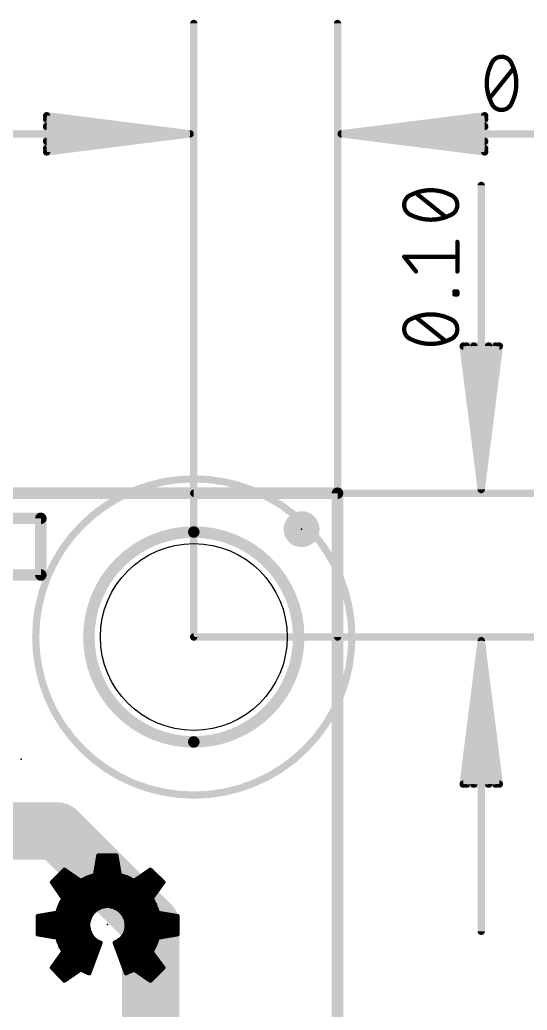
# Model space of a CAD drawing. Extents: x -28.1 to 58.5, y -25.8 to 33.8.
# Drawn here: x 19.79 to 28.75, y 16.27 to 33.77 of the extents above; entities that cross this region are included whole.
import ezdxf

# ---------------------------------------------------------------- set-up
doc = ezdxf.new("R2010")
doc.units = 0
for name, color, linetype in [('1', 12, 'CONTINUOUS'), ('16', 132, 'CONTINUOUS'), ('20', 31, 'CONTINUOUS'), ('21', 253, 'CONTINUOUS'), ('23', 53, 'CONTINUOUS'), ('24', 53, 'CONTINUOUS'), ('39', 12, 'CONTINUOUS'), ('41', 12, 'CONTINUOUS'), ('42', 132, 'CONTINUOUS'), ('47', 253, 'CONTINUOUS'), ('51', 253, 'CONTINUOUS')]:
    doc.layers.add(name, color=color, linetype=linetype)

# ---------------------------------------------------------------- blocks, each defined once
blk = doc.blocks.new('PIE')
at = {"const_width": 0.5}
blk.add_lwpolyline([(0, -0.25, 1), (0, 0.25, 1), (0, -0.25)], format="xyb", dxfattribs=at)

msp = doc.modelspace()

# ---------------------------------------------------------------- linework, layer by layer
at = {"layer": '1'}
for points, const_width in [([(0, 25.4), (25.4, 25.4)], 0.2032), ([(25.4, 25.4), (25.4, 0)], 0.2032), ([(20.447, 19.431), (16.129, 19.431)], 1.016), ([(22.098, 17.78), (20.447, 19.431)], 1.016), ([(22.098, 14.986), (22.098, 17.78)], 1.016)]:
    msp.add_lwpolyline(points, dxfattribs=dict(at, const_width=const_width))
for points, const_width in [([(25.4508, 25.4, 1), (25.3492, 25.4)], 0.1016), ([(25.4, 25.3492, 1), (25.4, 25.4508)], 0.1016), ([(20.6266, 19.6106, 1), (20.2674, 19.2514)], 0.508), ([(20.447, 19.177, 1), (20.447, 19.685)], 0.508), ([(22.352, 17.78, 1), (21.844, 17.78)], 0.508), ([(21.9184, 17.6004, 1), (22.2776, 17.9596)], 0.508)]:
    msp.add_lwpolyline(points, format="xyb", dxfattribs=dict(at, const_width=const_width))
at = {"layer": '16', "const_width": 0.2032}
for points in [[(25.4, 25.4), (0, 25.4)], [(25.4, 0), (25.4, 25.4)]]:
    msp.add_lwpolyline(points, dxfattribs=at)
at = {"layer": '16', "const_width": 0.1016}
for points in [[(25.4508, 25.4, 1), (25.3492, 25.4)], [(25.4, 25.3492, 1), (25.4, 25.4508)]]:
    msp.add_lwpolyline(points, format="xyb", dxfattribs=at)
at = {"layer": '20', "const_width": 0.2032}
for points in [[(25.4, 25.4), (0, 25.4)], [(25.4, 0), (25.4, 25.4)]]:
    msp.add_lwpolyline(points, dxfattribs=at)
at = {"layer": '20', "const_width": 0.1016}
for points in [[(25.4508, 25.4, 1), (25.3492, 25.4)], [(25.4, 25.3492, 1), (25.4, 25.4508)]]:
    msp.add_lwpolyline(points, format="xyb", dxfattribs=at)
at = {"layer": '20'}
msp.add_circle((22.86, 22.86), 1.651, dxfattribs=at)
at = {"layer": '21', "const_width": 0.076}
for points in [[(21.1726, 18.9974), (21.1126, 18.6474)], [(21.16, 18.924), (21.5052, 18.924)], [(21.4926, 18.9974), (21.1726, 18.9974)], [(21.5526, 18.6474), (21.4926, 18.9974)], [(20.5726, 18.7474), (20.3526, 18.5274)], [(20.5212, 18.696), (20.6471, 18.696)], [(20.8626, 18.5474), (20.5726, 18.7474)], [(21.1209, 18.696), (21.5443, 18.696)], [(21.134, 18.772), (21.5312, 18.772)], [(21.147, 18.848), (21.5182, 18.848)], [(22.0926, 18.7474), (21.8026, 18.5474)], [(22.0181, 18.696), (22.1463, 18.696)], [(22.3226, 18.5274), (22.0926, 18.7474)], [(20.3526, 18.5274), (20.5526, 18.2374)], [(20.3692, 18.544), (22.3052, 18.544)], [(20.4452, 18.62), (20.7573, 18.62)], [(20.8826, 18.5574), (20.8626, 18.5474)], [(20.8926, 18.5674), (20.8826, 18.5574)], [(20.9126, 18.5674), (20.8926, 18.5674)], [(20.9226, 18.5774), (20.9126, 18.5674)], [(20.9426, 18.5874), (20.9226, 18.5774)], [(20.9526, 18.5974), (20.9426, 18.5874)], [(20.9726, 18.5974), (20.9526, 18.5974)], [(20.9826, 18.6074), (20.9726, 18.5974)], [(21.0026, 18.6174), (20.9826, 18.6074)], [(21.0126, 18.6174), (21.0026, 18.6174)], [(21.0326, 18.6274), (21.0126, 18.6174)], [(21.0179, 18.62), (21.6473, 18.62)], [(21.0526, 18.6274), (21.0326, 18.6274)], [(21.0626, 18.6374), (21.0526, 18.6274)], [(21.0826, 18.6374), (21.0626, 18.6374)], [(21.1026, 18.6474), (21.0826, 18.6374)], [(21.1126, 18.6474), (21.1026, 18.6474)], [(21.5726, 18.6474), (21.5526, 18.6474)], [(21.5926, 18.6374), (21.5726, 18.6474)], [(21.6026, 18.6374), (21.5926, 18.6374)], [(21.6226, 18.6274), (21.6026, 18.6374)], [(21.6326, 18.6274), (21.6226, 18.6274)], [(21.6526, 18.6174), (21.6326, 18.6274)], [(21.6726, 18.6174), (21.6526, 18.6174)], [(21.6826, 18.6074), (21.6726, 18.6174)], [(21.7026, 18.5974), (21.6826, 18.6074)], [(21.7126, 18.5974), (21.7026, 18.5974)], [(21.7326, 18.5874), (21.7126, 18.5974)], [(21.7426, 18.5774), (21.7326, 18.5874)], [(21.7626, 18.5674), (21.7426, 18.5774)], [(21.7726, 18.5674), (21.7626, 18.5674)], [(21.7926, 18.5574), (21.7726, 18.5674)], [(21.8026, 18.5474), (21.7926, 18.5574)], [(21.9079, 18.62), (22.2258, 18.62)], [(22.1126, 18.2374), (22.3226, 18.5274)], [(20.3935, 18.468), (22.2796, 18.468)], [(20.446, 18.392), (22.2246, 18.392)], [(20.4984, 18.316), (22.1695, 18.316)], [(20.5226, 18.1774), (20.5126, 18.1674)], [(20.5126, 18.1674), (20.5126, 18.1474)], [(20.5126, 18.164), (22.1543, 18.164)], [(20.5326, 18.1974), (20.5226, 18.1774)], [(20.5426, 18.2074), (20.5326, 18.1974)], [(20.5526, 18.2374), (20.5426, 18.2274)], [(20.5426, 18.2274), (20.5426, 18.2074)], [(20.5508, 18.24), (22.1145, 18.24)], [(22.1226, 18.2274), (22.1126, 18.2374)], [(22.1326, 18.2074), (22.1226, 18.2274)], [(22.1426, 18.1974), (22.1326, 18.2074)], [(22.1426, 18.1774), (22.1426, 18.1974)], [(22.1526, 18.1674), (22.1426, 18.1774)], [(22.1626, 18.1474), (22.1526, 18.1674)], [(20.4526, 17.9874), (20.1026, 17.9274)], [(20.4626, 18.0274), (20.4526, 18.0074)], [(20.4526, 18.0074), (20.4526, 17.9874)], [(20.4549, 18.012), (21.0995, 18.012)], [(20.4726, 18.0574), (20.4626, 18.0374)], [(20.4626, 18.0374), (20.4626, 18.0274)], [(20.4926, 18.1074), (20.4726, 18.0674)], [(20.4726, 18.0674), (20.4726, 18.0574)], [(20.4829, 18.088), (21.2185, 18.088)], [(20.5026, 18.1374), (20.4926, 18.1174)], [(20.4926, 18.1174), (20.4926, 18.1074)], [(20.5126, 18.1474), (20.5026, 18.1374)], [(21.0326, 17.9274), (21.0726, 17.9874)], [(21.0726, 17.9874), (21.0926, 18.0074)], [(21.0926, 18.0074), (21.1226, 18.0274)], [(21.1226, 18.0274), (21.1426, 18.0474)], [(21.1426, 18.0474), (21.1726, 18.0674)], [(21.1726, 18.0674), (21.2026, 18.0774)], [(21.2026, 18.0774), (21.2326, 18.0974)], [(21.2326, 18.0974), (21.2626, 18.0974)], [(21.2626, 18.0974), (21.3026, 18.1074)], [(21.3026, 18.1074), (21.3726, 18.1074)], [(21.3726, 18.1074), (21.4026, 18.0974)], [(21.4026, 18.0974), (21.4326, 18.0974)], [(21.4326, 18.0974), (21.4626, 18.0774)], [(21.4467, 18.088), (22.1826, 18.088)], [(21.4626, 18.0774), (21.4926, 18.0674)], [(21.4926, 18.0674), (21.5526, 18.0274)], [(21.5526, 18.0274), (21.5926, 17.9874)], [(21.568, 18.012), (22.2126, 18.012)], [(21.5926, 17.9874), (21.6326, 17.9274)], [(22.1726, 18.1374), (22.1626, 18.1474)], [(22.1726, 18.1174), (22.1726, 18.1374)], [(22.1826, 18.1074), (22.1726, 18.1174)], [(22.1826, 18.0874), (22.1826, 18.1074)], [(22.1926, 18.0674), (22.1826, 18.0874)], [(22.2026, 18.0574), (22.1926, 18.0674)], [(22.2026, 18.0374), (22.2026, 18.0574)], [(22.2126, 18.0274), (22.2026, 18.0374)], [(22.2126, 17.9874), (22.2126, 18.0274)], [(22.5726, 17.9274), (22.2126, 17.9874)], [(20.1026, 17.9274), (20.1026, 17.6074)], [(20.1026, 17.86), (21.0101, 17.86)], [(20.153, 17.936), (21.0384, 17.936)], [(20.9926, 17.8074), (21.0326, 17.9274)], [(21.6268, 17.936), (22.5208, 17.936)], [(21.6326, 17.9274), (21.6426, 17.8974)], [(21.6426, 17.8974), (21.6626, 17.8674)], [(21.6626, 17.8674), (21.6626, 17.8374)], [(21.6626, 17.86), (22.5726, 17.86)], [(21.6626, 17.8374), (21.6726, 17.8074)], [(22.5726, 17.6074), (22.5726, 17.9274)], [(20.1026, 17.784), (20.9926, 17.784)], [(20.1026, 17.708), (21.0026, 17.708)], [(20.9926, 17.7474), (20.9926, 17.8074)], [(21.0026, 17.7174), (20.9926, 17.7474)], [(21.0026, 17.6874), (21.0026, 17.7174)], [(21.0226, 17.6474), (21.0026, 17.6874)], [(21.0326, 17.6174), (21.0226, 17.6474)], [(21.6526, 17.6474), (21.6426, 17.6174)], [(21.6626, 17.6674), (21.6526, 17.6474)], [(21.6726, 17.7174), (21.6626, 17.6874)], [(21.6626, 17.6874), (21.6626, 17.6674)], [(21.6695, 17.708), (22.5726, 17.708)], [(21.6726, 17.8074), (21.6726, 17.7174)], [(21.6726, 17.784), (22.5726, 17.784)], [(20.1026, 17.632), (21.0277, 17.632)], [(20.1026, 17.6074), (20.4526, 17.5474)], [(20.4023, 17.556), (21.0733, 17.556)], [(20.4526, 17.5474), (20.4526, 17.5374)], [(20.4526, 17.5374), (20.4626, 17.5174)], [(20.4626, 17.5174), (20.4626, 17.4974)], [(20.4626, 17.4974), (20.4726, 17.4874)], [(20.4726, 17.4874), (20.4726, 17.4674)], [(20.4726, 17.48), (21.1573, 17.48)], [(20.4726, 17.4674), (20.4826, 17.4574)], [(21.0526, 17.5774), (21.0326, 17.6174)], [(21.0726, 17.5574), (21.0526, 17.5774)], [(21.0826, 17.5374), (21.0726, 17.5574)], [(21.1026, 17.5174), (21.0826, 17.5374)], [(21.1226, 17.5074), (21.1026, 17.5174)], [(21.1426, 17.4874), (21.1226, 17.5074)], [(21.1826, 17.4674), (21.1426, 17.4874)], [(21.2126, 17.4574), (21.1826, 17.4674)], [(21.5226, 17.4874), (21.4626, 17.4574)], [(21.5079, 17.48), (22.1989, 17.48)], [(21.5426, 17.5074), (21.5226, 17.4874)], [(21.5626, 17.5174), (21.5426, 17.5074)], [(21.6026, 17.5574), (21.5626, 17.5174)], [(21.6012, 17.556), (22.2729, 17.556)], [(21.6126, 17.5774), (21.6026, 17.5574)], [(21.6326, 17.5974), (21.6126, 17.5774)], [(21.6426, 17.6174), (21.6326, 17.5974)], [(21.6475, 17.632), (22.5726, 17.632)], [(22.1926, 17.4674), (22.2026, 17.4874)], [(22.1926, 17.4574), (22.1926, 17.4674)], [(22.2026, 17.4974), (22.2126, 17.5174)], [(22.2026, 17.4874), (22.2026, 17.4974)], [(22.2126, 17.5374), (22.2226, 17.5474)], [(22.2126, 17.5174), (22.2126, 17.5374)], [(22.2226, 17.5474), (22.5726, 17.6074)], [(20.5526, 17.2974), (20.3526, 17.0174)], [(20.4826, 17.4574), (20.4926, 17.4374)], [(20.4926, 17.4374), (20.4926, 17.4174)], [(20.4926, 17.4174), (20.5026, 17.4074)], [(20.5026, 17.4074), (20.5026, 17.3874)], [(20.5026, 17.404), (21.1928, 17.404)], [(20.5026, 17.3874), (20.5126, 17.3774)], [(20.5126, 17.3774), (20.5226, 17.3574)], [(20.5226, 17.3574), (20.5326, 17.3474)], [(20.5326, 17.3474), (20.5426, 17.3274)], [(20.5423, 17.328), (21.1647, 17.328)], [(20.5426, 17.3274), (20.5426, 17.3174)], [(20.5426, 17.3174), (20.5526, 17.2974)], [(21.0126, 16.9174), (21.2126, 17.4574)], [(21.4626, 17.4574), (21.6626, 16.9174)], [(21.4824, 17.404), (22.1709, 17.404)], [(21.5105, 17.328), (22.1329, 17.328)], [(22.1126, 17.2974), (22.1226, 17.3174)], [(22.3226, 17.0174), (22.1126, 17.2974)], [(22.1226, 17.3174), (22.1326, 17.3274)], [(22.1326, 17.3274), (22.1426, 17.3474)], [(22.1426, 17.3574), (22.1526, 17.3774)], [(22.1426, 17.3474), (22.1426, 17.3574)], [(22.1526, 17.3774), (22.1626, 17.3874)], [(22.1626, 17.3874), (22.1726, 17.4074)], [(22.1726, 17.4174), (22.1926, 17.4574)], [(22.1726, 17.4074), (22.1726, 17.4174)], [(20.4659, 17.176), (21.1084, 17.176)], [(20.5202, 17.252), (21.1365, 17.252)], [(21.5387, 17.252), (22.1466, 17.252)], [(21.5668, 17.176), (22.2036, 17.176)], [(20.3526, 17.0174), (20.5726, 16.7874)], [(20.3573, 17.024), (21.0521, 17.024)], [(20.4116, 17.1), (21.0802, 17.1)], [(20.419, 16.948), (20.8055, 16.948)], [(20.5726, 16.7874), (20.8626, 16.9874)], [(20.8626, 16.9874), (20.8726, 16.9874)], [(20.8726, 16.9874), (20.8826, 16.9774)], [(20.8826, 16.9774), (20.8926, 16.9774)], [(20.8926, 16.9774), (20.9026, 16.9674)], [(20.9026, 16.9674), (20.9126, 16.9674)], [(20.9126, 16.9674), (20.9226, 16.9574)], [(20.9226, 16.9574), (20.9326, 16.9574)], [(20.9326, 16.9574), (20.9426, 16.9474)], [(20.942, 16.948), (21.0239, 16.948)], [(20.9426, 16.9474), (20.9526, 16.9474)], [(20.9526, 16.9474), (20.9626, 16.9374)], [(20.9626, 16.9374), (20.9726, 16.9374)], [(20.9726, 16.9374), (20.9826, 16.9274)], [(21.595, 17.1), (22.2606, 17.1)], [(21.6231, 17.024), (22.3176, 17.024)], [(21.6513, 16.948), (21.7232, 16.948)], [(21.6826, 16.9274), (21.6926, 16.9374)], [(21.6926, 16.9374), (21.7026, 16.9374)], [(21.7026, 16.9374), (21.7126, 16.9474)], [(21.7126, 16.9474), (21.7226, 16.9474)], [(21.7226, 16.9474), (21.7326, 16.9574)], [(21.7326, 16.9574), (21.7526, 16.9574)], [(21.7526, 16.9574), (21.7626, 16.9674)], [(21.7626, 16.9674), (21.7726, 16.9674)], [(21.7726, 16.9674), (21.7926, 16.9874)], [(21.7926, 16.9874), (21.8026, 16.9874)], [(21.8026, 16.9874), (22.0926, 16.7874)], [(21.8597, 16.948), (22.2532, 16.948)], [(22.0926, 16.7874), (22.3226, 17.0174)], [(20.4916, 16.872), (20.6953, 16.872)], [(20.5643, 16.796), (20.5851, 16.796)], [(20.9826, 16.9274), (21.0026, 16.9274)], [(21.0026, 16.9274), (21.0126, 16.9174)], [(21.6626, 16.9174), (21.6626, 16.9274)], [(21.6626, 16.9274), (21.6826, 16.9274)], [(21.9699, 16.872), (22.1772, 16.872)], [(22.0801, 16.796), (22.1012, 16.796)]]:
    msp.add_lwpolyline(points, dxfattribs=at)
at = {"layer": '21', "const_width": 0.038}
for points in [[(21.16, 18.943, 1), (21.16, 18.905)], [(21.1726, 19.0164, 1), (21.1726, 18.9784)], [(21.1913, 18.9942, 1), (21.1539, 19.0006)], [(21.5113, 19.0006, 1), (21.4739, 18.9942)], [(21.4926, 18.9784, 1), (21.4926, 19.0164)], [(21.5052, 18.905, 1), (21.5052, 18.943)], [(20.5212, 18.715, 1), (20.5212, 18.677)], [(20.5834, 18.763, 1), (20.5618, 18.7317)], [(20.586, 18.7339, 1), (20.5592, 18.7608)], [(20.6471, 18.677, 1), (20.6471, 18.715)], [(21.1209, 18.715, 1), (21.1209, 18.677)], [(21.134, 18.791, 1), (21.134, 18.753)], [(21.147, 18.867, 1), (21.147, 18.829)], [(21.5182, 18.829, 1), (21.5182, 18.867)], [(21.5312, 18.753, 1), (21.5312, 18.791)], [(21.5443, 18.677, 1), (21.5443, 18.715)], [(22.0181, 18.715, 1), (22.0181, 18.677)], [(22.1057, 18.7611, 1), (22.0795, 18.7336)], [(22.1034, 18.7317, 1), (22.0818, 18.763)], [(22.1463, 18.677, 1), (22.1463, 18.715)], [(20.3682, 18.5382, 1), (20.337, 18.5166)], [(20.3392, 18.5408, 1), (20.366, 18.5139)], [(20.3692, 18.563, 1), (20.3692, 18.525)], [(20.4452, 18.639, 1), (20.4452, 18.601)], [(20.7573, 18.601, 1), (20.7573, 18.639)], [(20.8541, 18.5644, 1), (20.8711, 18.5304)], [(20.8518, 18.5317, 1), (20.8734, 18.563)], [(20.8692, 18.5708, 1), (20.896, 18.5439)], [(20.8926, 18.5864, 1), (20.8926, 18.5484)], [(20.8911, 18.5404, 1), (20.8741, 18.5744)], [(20.906, 18.5539, 1), (20.8792, 18.5808)], [(20.8992, 18.5808, 1), (20.926, 18.5539)], [(20.9141, 18.5944, 1), (20.9311, 18.5604)], [(20.936, 18.5639, 1), (20.9092, 18.5908)], [(20.9126, 18.5484, 1), (20.9126, 18.5864)], [(20.9292, 18.6008, 1), (20.956, 18.5739)], [(20.9526, 18.6164, 1), (20.9526, 18.5784)], [(20.9511, 18.5704, 1), (20.9341, 18.6044)], [(20.966, 18.5839, 1), (20.9392, 18.6108)], [(20.9592, 18.6108, 1), (20.986, 18.5839)], [(20.9741, 18.6244, 1), (20.9911, 18.5904)], [(20.996, 18.5939, 1), (20.9692, 18.6208)], [(20.9726, 18.5784, 1), (20.9726, 18.6164)], [(21.0026, 18.6364, 1), (21.0026, 18.5984)], [(21.0041, 18.6344, 1), (21.0211, 18.6004)], [(21.0111, 18.6004, 1), (20.9941, 18.6344)], [(21.0179, 18.639, 1), (21.0179, 18.601)], [(21.0126, 18.5984, 1), (21.0126, 18.6364)], [(21.0326, 18.6464, 1), (21.0326, 18.6084)], [(21.0411, 18.6104, 1), (21.0241, 18.6444)], [(21.0392, 18.6408, 1), (21.066, 18.6139)], [(21.0626, 18.6564, 1), (21.0626, 18.6184)], [(21.076, 18.6239, 1), (21.0492, 18.6508)], [(21.0526, 18.6084, 1), (21.0526, 18.6464)], [(21.0741, 18.6544, 1), (21.0911, 18.6204)], [(21.0826, 18.6184, 1), (21.0826, 18.6564)], [(21.1026, 18.6664, 1), (21.1026, 18.6284)], [(21.0939, 18.6506, 1), (21.1313, 18.6442)], [(21.1111, 18.6304, 1), (21.0941, 18.6644)], [(21.1126, 18.6284, 1), (21.1126, 18.6664)], [(21.5526, 18.6664, 1), (21.5526, 18.6284)], [(21.5339, 18.6442, 1), (21.5713, 18.6506)], [(21.5811, 18.6644, 1), (21.5641, 18.6304)], [(21.5726, 18.6284, 1), (21.5726, 18.6664)], [(21.5926, 18.6564, 1), (21.5926, 18.6184)], [(21.6111, 18.6544, 1), (21.5941, 18.6204)], [(21.5841, 18.6204, 1), (21.6011, 18.6544)], [(21.6026, 18.6184, 1), (21.6026, 18.6564)], [(21.6226, 18.6464, 1), (21.6226, 18.6084)], [(21.6411, 18.6444, 1), (21.6241, 18.6104)], [(21.6141, 18.6104, 1), (21.6311, 18.6444)], [(21.6326, 18.6084, 1), (21.6326, 18.6464)], [(21.6526, 18.6364, 1), (21.6526, 18.5984)], [(21.6441, 18.6004, 1), (21.6611, 18.6344)], [(21.6473, 18.601, 1), (21.6473, 18.639)], [(21.686, 18.6308, 1), (21.6592, 18.6039)], [(21.6911, 18.6244, 1), (21.6741, 18.5904)], [(21.6692, 18.5939, 1), (21.696, 18.6208)], [(21.6726, 18.5984, 1), (21.6726, 18.6364)], [(21.7026, 18.6164, 1), (21.7026, 18.5784)], [(21.7211, 18.6144, 1), (21.7041, 18.5804)], [(21.6941, 18.5804, 1), (21.7111, 18.6144)], [(21.7126, 18.5784, 1), (21.7126, 18.6164)], [(21.746, 18.6008, 1), (21.7192, 18.5739)], [(21.7511, 18.5944, 1), (21.7341, 18.5604)], [(21.7241, 18.5704, 1), (21.7411, 18.6044)], [(21.7292, 18.5639, 1), (21.756, 18.5908)], [(21.7626, 18.5864, 1), (21.7626, 18.5484)], [(21.7811, 18.5844, 1), (21.7641, 18.5504)], [(21.7541, 18.5504, 1), (21.7711, 18.5844)], [(21.7726, 18.5484, 1), (21.7726, 18.5864)], [(21.806, 18.5708, 1), (21.7792, 18.5439)], [(21.7918, 18.563, 1), (21.8134, 18.5317)], [(21.7841, 18.5404, 1), (21.8011, 18.5744)], [(21.7892, 18.5339, 1), (21.816, 18.5608)], [(21.9079, 18.639, 1), (21.9079, 18.601)], [(22.2258, 18.601, 1), (22.2258, 18.639)], [(22.3052, 18.525, 1), (22.3052, 18.563)], [(22.338, 18.5162, 1), (22.3072, 18.5385)], [(22.3095, 18.5136, 1), (22.3357, 18.5411)], [(20.3935, 18.487, 1), (20.3935, 18.449)], [(20.446, 18.411, 1), (20.446, 18.373)], [(22.2246, 18.373, 1), (22.2246, 18.411)], [(22.2796, 18.449, 1), (22.2796, 18.487)], [(20.4984, 18.335, 1), (20.4984, 18.297)], [(20.5316, 18.1674, 1), (20.4936, 18.1674)], [(20.5126, 18.183, 1), (20.5126, 18.145)], [(20.4992, 18.1808, 1), (20.526, 18.1539)], [(20.5056, 18.1859, 1), (20.5396, 18.1689)], [(20.536, 18.1639, 1), (20.5092, 18.1908)], [(20.5192, 18.2108, 1), (20.546, 18.1839)], [(20.5496, 18.1889, 1), (20.5156, 18.2059)], [(20.5616, 18.2274, 1), (20.5236, 18.2274)], [(20.5292, 18.2408, 1), (20.556, 18.2139)], [(20.5236, 18.2074, 1), (20.5616, 18.2074)], [(20.556, 18.1939, 1), (20.5292, 18.2208)], [(20.5508, 18.259, 1), (20.5508, 18.221)], [(20.537, 18.2266, 1), (20.5682, 18.2482)], [(20.566, 18.2239, 1), (20.5392, 18.2508)], [(22.126, 18.2508, 1), (22.0992, 18.2239)], [(22.0972, 18.2485, 1), (22.128, 18.2262)], [(22.1396, 18.2359, 1), (22.1056, 18.2189)], [(22.1092, 18.2139, 1), (22.136, 18.2408)], [(22.146, 18.2208, 1), (22.1192, 18.1939)], [(22.1145, 18.221, 1), (22.1145, 18.259)], [(22.1156, 18.1989, 1), (22.1496, 18.2159)], [(22.1616, 18.1974, 1), (22.1236, 18.1974)], [(22.156, 18.1908, 1), (22.1292, 18.1639)], [(22.1292, 18.1839, 1), (22.156, 18.2108)], [(22.1696, 18.1759, 1), (22.1356, 18.1589)], [(22.1392, 18.1539, 1), (22.166, 18.1808)], [(22.1543, 18.145, 1), (22.1543, 18.183)], [(22.1695, 18.297, 1), (22.1695, 18.335)], [(20.4716, 18.0074, 1), (20.4336, 18.0074)], [(20.4356, 18.0159, 1), (20.4696, 17.9989)], [(20.4549, 18.031, 1), (20.4549, 17.993)], [(20.4816, 18.0374, 1), (20.4436, 18.0374)], [(20.4456, 18.0459, 1), (20.4796, 18.0289)], [(20.4436, 18.0274, 1), (20.4816, 18.0274)], [(20.4796, 18.0189, 1), (20.4456, 18.0359)], [(20.4558, 17.9686, 1), (20.4494, 18.0061)], [(20.4916, 18.0674, 1), (20.4536, 18.0674)], [(20.4556, 18.0759, 1), (20.4896, 18.0589)], [(20.4536, 18.0574, 1), (20.4916, 18.0574)], [(20.4896, 18.0489, 1), (20.4556, 18.0659)], [(20.4829, 18.107, 1), (20.4829, 18.069)], [(20.5116, 18.1174, 1), (20.4736, 18.1174)], [(20.4756, 18.1259, 1), (20.5096, 18.1089)], [(20.4736, 18.1074, 1), (20.5116, 18.1074)], [(20.5096, 18.0989, 1), (20.4756, 18.1159)], [(20.4892, 18.1508, 1), (20.516, 18.1239)], [(20.5196, 18.1289, 1), (20.4856, 18.1459)], [(20.4936, 18.1474, 1), (20.5316, 18.1474)], [(20.526, 18.1339, 1), (20.4992, 18.1608)], [(21.0884, 17.9768, 1), (21.0568, 17.9979)], [(21.0821, 18.0232, 1), (21.1031, 17.9916)], [(21.106, 17.9939, 1), (21.0792, 18.0208)], [(21.0995, 17.993, 1), (21.0995, 18.031)], [(21.1092, 18.0408, 1), (21.136, 18.0139)], [(21.1331, 18.0116, 1), (21.1121, 18.0432)], [(21.1321, 18.0632, 1), (21.1531, 18.0316)], [(21.156, 18.0339, 1), (21.1292, 18.0608)], [(21.1666, 18.0854, 1), (21.1786, 18.0493)], [(21.1831, 18.0516, 1), (21.1621, 18.0832)], [(21.1921, 18.0932, 1), (21.2131, 18.0616)], [(21.2086, 18.0593, 1), (21.1966, 18.0954)], [(21.2326, 18.1164, 1), (21.2326, 18.0784)], [(21.2185, 18.069, 1), (21.2185, 18.107)], [(21.2431, 18.0816, 1), (21.2221, 18.1132)], [(21.258, 18.1158, 1), (21.2672, 18.0789)], [(21.2626, 18.0784, 1), (21.2626, 18.1164)], [(21.3026, 18.1264, 1), (21.3026, 18.0884)], [(21.3072, 18.0889, 1), (21.298, 18.1258)], [(21.3786, 18.1254, 1), (21.3666, 18.0893)], [(21.3726, 18.0884, 1), (21.3726, 18.1264)], [(21.4026, 18.1164, 1), (21.4026, 18.0784)], [(21.3966, 18.0793, 1), (21.4086, 18.1154)], [(21.4431, 18.1132, 1), (21.4221, 18.0816)], [(21.4467, 18.107, 1), (21.4467, 18.069)], [(21.4326, 18.0784, 1), (21.4326, 18.1164)], [(21.4686, 18.0954, 1), (21.4566, 18.0593)], [(21.4521, 18.0616, 1), (21.4731, 18.0932)], [(21.5031, 18.0832, 1), (21.4821, 18.0516)], [(21.4866, 18.0493, 1), (21.4986, 18.0854)], [(21.566, 18.0408, 1), (21.5392, 18.0139)], [(21.5421, 18.0116, 1), (21.5631, 18.0432)], [(21.568, 18.031, 1), (21.568, 17.993)], [(21.6084, 17.9979, 1), (21.5768, 17.9768)], [(22.1236, 18.1774, 1), (22.1616, 18.1774)], [(22.176, 18.1608, 1), (22.1492, 18.1339)], [(22.1456, 18.1389, 1), (22.1796, 18.1559)], [(22.1916, 18.1374, 1), (22.1536, 18.1374)], [(22.186, 18.1308, 1), (22.1592, 18.1039)], [(22.1536, 18.1174, 1), (22.1916, 18.1174)], [(22.1592, 18.1239, 1), (22.186, 18.1508)], [(22.2016, 18.1074, 1), (22.1636, 18.1074)], [(22.1996, 18.0959, 1), (22.1656, 18.0789)], [(22.1636, 18.0874, 1), (22.2016, 18.0874)], [(22.1692, 18.0939, 1), (22.196, 18.1208)], [(22.206, 18.0808, 1), (22.1792, 18.0539)], [(22.1756, 18.0589, 1), (22.2096, 18.0759)], [(22.1826, 18.069, 1), (22.1826, 18.107)], [(22.2216, 18.0574, 1), (22.1836, 18.0574)], [(22.216, 18.0508, 1), (22.1892, 18.0239)], [(22.1836, 18.0374, 1), (22.2216, 18.0374)], [(22.1892, 18.0439, 1), (22.216, 18.0708)], [(22.2316, 18.0274, 1), (22.1936, 18.0274)], [(22.2157, 18.0061, 1), (22.2095, 17.9686)], [(22.1992, 18.0139, 1), (22.226, 18.0408)], [(22.2126, 17.993, 1), (22.2126, 18.031)], [(20.1216, 17.9274, 1), (20.0836, 17.9274)], [(20.0994, 17.9461, 1), (20.1058, 17.9086)], [(20.1026, 17.879, 1), (20.1026, 17.841)], [(20.153, 17.955, 1), (20.153, 17.917)], [(20.4336, 17.9874, 1), (20.4716, 17.9874)], [(21.0101, 17.841, 1), (21.0101, 17.879)], [(21.0168, 17.9379, 1), (21.0484, 17.9168)], [(21.0506, 17.9214, 1), (21.0146, 17.9334)], [(21.0384, 17.917, 1), (21.0384, 17.955)], [(21.0592, 18.0008, 1), (21.086, 17.9739)], [(21.5792, 17.9739, 1), (21.606, 18.0008)], [(21.6268, 17.955, 1), (21.6268, 17.917)], [(21.6506, 17.9334, 1), (21.6146, 17.9214)], [(21.6168, 17.9168, 1), (21.6484, 17.9379)], [(21.6584, 17.9079, 1), (21.6268, 17.8868)], [(21.6246, 17.8914, 1), (21.6606, 17.9034)], [(21.6816, 17.8674, 1), (21.6436, 17.8674)], [(21.6626, 17.879, 1), (21.6626, 17.841)], [(21.6806, 17.8434, 1), (21.6446, 17.8314)], [(21.6436, 17.8374, 1), (21.6816, 17.8374)], [(21.6468, 17.8568, 1), (21.6784, 17.8779)], [(22.1936, 17.9874, 1), (22.2316, 17.9874)], [(22.5208, 17.917, 1), (22.5208, 17.955)], [(22.5916, 17.9274, 1), (22.5536, 17.9274)], [(22.5695, 17.9086, 1), (22.5757, 17.9461)], [(22.5726, 17.841, 1), (22.5726, 17.879)], [(20.1026, 17.803, 1), (20.1026, 17.765)], [(20.1026, 17.727, 1), (20.1026, 17.689)], [(21.0116, 17.8074, 1), (20.9736, 17.8074)], [(20.9746, 17.8134, 1), (21.0106, 17.8014)], [(21.0106, 17.7534, 1), (20.9746, 17.7414)], [(20.9736, 17.7474, 1), (21.0116, 17.7474)], [(21.0216, 17.7174, 1), (20.9836, 17.7174)], [(21.0196, 17.6959, 1), (20.9856, 17.6789)], [(20.9836, 17.6874, 1), (21.0216, 17.6874)], [(20.9846, 17.7114, 1), (21.0206, 17.7234)], [(20.9926, 17.765, 1), (20.9926, 17.803)], [(21.0026, 17.689, 1), (21.0026, 17.727)], [(21.0406, 17.6534, 1), (21.0046, 17.6414)], [(21.0056, 17.6389, 1), (21.0396, 17.6559)], [(21.6356, 17.6559, 1), (21.6696, 17.6389)], [(21.6706, 17.6414, 1), (21.6346, 17.6534)], [(21.6816, 17.6874, 1), (21.6436, 17.6874)], [(21.6446, 17.6934, 1), (21.6806, 17.6814)], [(21.6436, 17.6674, 1), (21.6816, 17.6674)], [(21.6796, 17.6589, 1), (21.6456, 17.6759)], [(21.6695, 17.727, 1), (21.6695, 17.689)], [(21.6916, 17.8074, 1), (21.6536, 17.8074)], [(21.6726, 17.803, 1), (21.6726, 17.765)], [(21.6536, 17.7174, 1), (21.6916, 17.7174)], [(21.6546, 17.8014, 1), (21.6906, 17.8134)], [(21.6906, 17.7114, 1), (21.6546, 17.7234)], [(22.5726, 17.765, 1), (22.5726, 17.803)], [(22.5726, 17.689, 1), (22.5726, 17.727)], [(20.1026, 17.651, 1), (20.1026, 17.613)], [(20.1058, 17.6261, 1), (20.0994, 17.5886)], [(20.0836, 17.6074, 1), (20.1216, 17.6074)], [(20.4023, 17.575, 1), (20.4023, 17.537)], [(20.4716, 17.5474, 1), (20.4336, 17.5474)], [(20.4696, 17.5459, 1), (20.4356, 17.5289)], [(20.4336, 17.5374, 1), (20.4716, 17.5374)], [(20.4816, 17.5174, 1), (20.4436, 17.5174)], [(20.476, 17.5108, 1), (20.4492, 17.4839)], [(20.4436, 17.4974, 1), (20.4816, 17.4974)], [(20.4456, 17.5089, 1), (20.4796, 17.5259)], [(20.4494, 17.5286, 1), (20.4558, 17.5661)], [(20.4916, 17.4874, 1), (20.4536, 17.4874)], [(20.4726, 17.499, 1), (20.4726, 17.461)], [(20.486, 17.4808, 1), (20.4592, 17.4539)], [(20.4592, 17.4739, 1), (20.486, 17.5008)], [(21.0496, 17.6259, 1), (21.0156, 17.6089)], [(21.0146, 17.6114, 1), (21.0506, 17.6234)], [(21.0277, 17.613, 1), (21.0277, 17.651)], [(21.066, 17.5908, 1), (21.0392, 17.5639)], [(21.0356, 17.5689, 1), (21.0696, 17.5859)], [(21.0896, 17.5659, 1), (21.0556, 17.5489)], [(21.0592, 17.5439, 1), (21.086, 17.5708)], [(21.096, 17.5508, 1), (21.0692, 17.5239)], [(21.0656, 17.5289, 1), (21.0996, 17.5459)], [(21.0733, 17.537, 1), (21.0733, 17.575)], [(21.1111, 17.5344, 1), (21.0941, 17.5004)], [(21.0892, 17.5039, 1), (21.116, 17.5308)], [(21.136, 17.5208, 1), (21.1092, 17.4939)], [(21.1141, 17.4904, 1), (21.1311, 17.5244)], [(21.1511, 17.5044, 1), (21.1341, 17.4704)], [(21.1292, 17.4739, 1), (21.156, 17.5008)], [(21.1573, 17.461, 1), (21.1573, 17.499)], [(21.1886, 17.4854, 1), (21.1766, 17.4493)], [(21.1741, 17.4504, 1), (21.1911, 17.4844)], [(21.5079, 17.499, 1), (21.5079, 17.461)], [(21.5092, 17.5008, 1), (21.536, 17.4739)], [(21.5311, 17.4704, 1), (21.5141, 17.5044)], [(21.5341, 17.5244, 1), (21.5511, 17.4904)], [(21.556, 17.4939, 1), (21.5292, 17.5208)], [(21.5492, 17.5308, 1), (21.576, 17.5039)], [(21.5711, 17.5004, 1), (21.5541, 17.5344)], [(21.6012, 17.575, 1), (21.6012, 17.537)], [(21.5856, 17.5659, 1), (21.6196, 17.5489)], [(21.616, 17.5439, 1), (21.5892, 17.5708)], [(21.5992, 17.5908, 1), (21.626, 17.5639)], [(21.6296, 17.5689, 1), (21.5956, 17.5859)], [(21.6156, 17.6059, 1), (21.6496, 17.5889)], [(21.646, 17.5839, 1), (21.6192, 17.6108)], [(21.6246, 17.6234, 1), (21.6606, 17.6114)], [(21.6596, 17.6089, 1), (21.6256, 17.6259)], [(21.6475, 17.651, 1), (21.6475, 17.613)], [(22.2116, 17.4674, 1), (22.1736, 17.4674)], [(22.2216, 17.4974, 1), (22.1836, 17.4974)], [(22.1856, 17.5059, 1), (22.2196, 17.4889)], [(22.1836, 17.4874, 1), (22.2216, 17.4874)], [(22.2196, 17.4789, 1), (22.1856, 17.4959)], [(22.2316, 17.5374, 1), (22.1936, 17.5374)], [(22.1992, 17.5508, 1), (22.226, 17.5239)], [(22.1936, 17.5174, 1), (22.2316, 17.5174)], [(22.2296, 17.5089, 1), (22.1956, 17.5259)], [(22.1989, 17.461, 1), (22.1989, 17.499)], [(22.2194, 17.5661, 1), (22.2258, 17.5286)], [(22.236, 17.5339, 1), (22.2092, 17.5608)], [(22.2729, 17.537, 1), (22.2729, 17.575)], [(22.5536, 17.6074, 1), (22.5916, 17.6074)], [(22.5758, 17.5886, 1), (22.5694, 17.6261)], [(22.5726, 17.613, 1), (22.5726, 17.651)], [(20.4536, 17.4674, 1), (20.4916, 17.4674)], [(20.4996, 17.4659, 1), (20.4656, 17.4489)], [(20.4692, 17.4439, 1), (20.496, 17.4708)], [(20.5116, 17.4374, 1), (20.4736, 17.4374)], [(20.506, 17.4308, 1), (20.4792, 17.4039)], [(20.4736, 17.4174, 1), (20.5116, 17.4174)], [(20.4756, 17.4289, 1), (20.5096, 17.4459)], [(20.5216, 17.4074, 1), (20.4836, 17.4074)], [(20.5026, 17.423, 1), (20.5026, 17.385)], [(20.516, 17.4008, 1), (20.4892, 17.3739)], [(20.4836, 17.3874, 1), (20.5216, 17.3874)], [(20.4892, 17.3939, 1), (20.516, 17.4208)], [(20.5296, 17.3859, 1), (20.4956, 17.3689)], [(20.4992, 17.3639, 1), (20.526, 17.3908)], [(20.536, 17.3708, 1), (20.5092, 17.3439)], [(20.5056, 17.3489, 1), (20.5396, 17.3659)], [(20.5496, 17.3559, 1), (20.5156, 17.3389)], [(20.5192, 17.3339, 1), (20.546, 17.3608)], [(20.5423, 17.347, 1), (20.5423, 17.309)], [(20.5616, 17.3274, 1), (20.5236, 17.3274)], [(20.5596, 17.3259, 1), (20.5256, 17.3089)], [(20.5236, 17.3174, 1), (20.5616, 17.3174)], [(20.5256, 17.3189, 1), (20.5596, 17.3359)], [(20.5356, 17.2889, 1), (20.5696, 17.3059)], [(20.5681, 17.2863, 1), (20.5371, 17.3084)], [(21.1647, 17.309, 1), (21.1647, 17.347)], [(21.1928, 17.385, 1), (21.1928, 17.423)], [(21.2304, 17.4508, 1), (21.1948, 17.464)], [(21.2066, 17.4393, 1), (21.2186, 17.4754)], [(21.4804, 17.464, 1), (21.4448, 17.4508)], [(21.4541, 17.4744, 1), (21.4711, 17.4404)], [(21.4824, 17.423, 1), (21.4824, 17.385)], [(21.5105, 17.347, 1), (21.5105, 17.309)], [(22.1278, 17.3088, 1), (22.0974, 17.286)], [(22.0956, 17.3059, 1), (22.1296, 17.2889)], [(22.1092, 17.3308, 1), (22.136, 17.3039)], [(22.1396, 17.3089, 1), (22.1056, 17.3259)], [(22.1156, 17.3359, 1), (22.1496, 17.3189)], [(22.146, 17.3139, 1), (22.1192, 17.3408)], [(22.1616, 17.3574, 1), (22.1236, 17.3574)], [(22.1256, 17.3659, 1), (22.1596, 17.3489)], [(22.1236, 17.3474, 1), (22.1616, 17.3474)], [(22.1596, 17.3389, 1), (22.1256, 17.3559)], [(22.1329, 17.309, 1), (22.1329, 17.347)], [(22.1392, 17.3908, 1), (22.166, 17.3639)], [(22.1696, 17.3689, 1), (22.1356, 17.3859)], [(22.1456, 17.3959, 1), (22.1796, 17.3789)], [(22.176, 17.3739, 1), (22.1492, 17.4008)], [(22.1916, 17.4174, 1), (22.1536, 17.4174)], [(22.1556, 17.4259, 1), (22.1896, 17.4089)], [(22.1536, 17.4074, 1), (22.1916, 17.4074)], [(22.1896, 17.3989, 1), (22.1556, 17.4159)], [(22.1709, 17.385, 1), (22.1709, 17.423)], [(22.1756, 17.4759, 1), (22.2096, 17.4589)], [(22.1736, 17.4574, 1), (22.2116, 17.4574)], [(22.2096, 17.4489, 1), (22.1756, 17.4659)], [(20.4659, 17.195, 1), (20.4659, 17.157)], [(20.5202, 17.271, 1), (20.5202, 17.233)], [(21.1084, 17.157, 1), (21.1084, 17.195)], [(21.1365, 17.233, 1), (21.1365, 17.271)], [(21.5387, 17.271, 1), (21.5387, 17.233)], [(21.5668, 17.195, 1), (21.5668, 17.157)], [(22.1466, 17.233, 1), (22.1466, 17.271)], [(22.2036, 17.157, 1), (22.2036, 17.195)], [(20.3663, 17.0305, 1), (20.3389, 17.0042)], [(20.3371, 17.0284, 1), (20.3681, 17.0063)], [(20.3573, 17.043, 1), (20.3573, 17.005)], [(20.4116, 17.119, 1), (20.4116, 17.081)], [(20.419, 16.967, 1), (20.419, 16.929)], [(20.8055, 16.929, 1), (20.8055, 16.967)], [(20.8626, 17.0064, 1), (20.8626, 16.9684)], [(20.8734, 16.9717, 1), (20.8518, 17.003)], [(20.886, 17.0008, 1), (20.8592, 16.9739)], [(20.8826, 16.9964, 1), (20.8826, 16.9584)], [(20.8692, 16.9639, 1), (20.896, 16.9908)], [(20.8726, 16.9684, 1), (20.8726, 17.0064)], [(20.906, 16.9908, 1), (20.8792, 16.9639)], [(20.9026, 16.9864, 1), (20.9026, 16.9484)], [(20.8892, 16.9539, 1), (20.916, 16.9808)], [(20.8926, 16.9584, 1), (20.8926, 16.9964)], [(20.926, 16.9808, 1), (20.8992, 16.9539)], [(20.9226, 16.9764, 1), (20.9226, 16.9384)], [(20.9092, 16.9439, 1), (20.936, 16.9708)], [(20.9126, 16.9484, 1), (20.9126, 16.9864)], [(20.946, 16.9708, 1), (20.9192, 16.9439)], [(20.942, 16.967, 1), (20.942, 16.929)], [(20.9426, 16.9664, 1), (20.9426, 16.9284)], [(20.9292, 16.9339, 1), (20.956, 16.9608)], [(20.9326, 16.9384, 1), (20.9326, 16.9764)], [(20.966, 16.9608, 1), (20.9392, 16.9339)], [(20.9626, 16.9564, 1), (20.9626, 16.9184)], [(20.9526, 16.9284, 1), (20.9526, 16.9664)], [(20.986, 16.9508, 1), (20.9592, 16.9239)], [(20.9726, 16.9184, 1), (20.9726, 16.9564)], [(21.0239, 16.929, 1), (21.0239, 16.967)], [(21.0521, 17.005, 1), (21.0521, 17.043)], [(21.0802, 17.081, 1), (21.0802, 17.119)], [(21.595, 17.119, 1), (21.595, 17.081)], [(21.6231, 17.043, 1), (21.6231, 17.005)], [(21.6513, 16.967, 1), (21.6513, 16.929)], [(21.6926, 16.9564, 1), (21.6926, 16.9184)], [(21.706, 16.9239, 1), (21.6792, 16.9508)], [(21.7126, 16.9664, 1), (21.7126, 16.9284)], [(21.726, 16.9339, 1), (21.6992, 16.9608)], [(21.7026, 16.9184, 1), (21.7026, 16.9564)], [(21.7092, 16.9608, 1), (21.736, 16.9339)], [(21.7326, 16.9764, 1), (21.7326, 16.9384)], [(21.746, 16.9439, 1), (21.7192, 16.9708)], [(21.7226, 16.9284, 1), (21.7226, 16.9664)], [(21.7232, 16.929, 1), (21.7232, 16.967)], [(21.7392, 16.9708, 1), (21.766, 16.9439)], [(21.7626, 16.9864, 1), (21.7626, 16.9484)], [(21.776, 16.9539, 1), (21.7492, 16.9808)], [(21.7526, 16.9384, 1), (21.7526, 16.9764)], [(21.7592, 16.9808, 1), (21.786, 16.9539)], [(21.7726, 16.9484, 1), (21.7726, 16.9864)], [(21.7926, 17.0064, 1), (21.7926, 16.9684)], [(21.806, 16.9739, 1), (21.7792, 17.0008)], [(21.8134, 17.003, 1), (21.7918, 16.9717)], [(21.8026, 16.9684, 1), (21.8026, 17.0064)], [(21.8597, 16.967, 1), (21.8597, 16.929)], [(22.2532, 16.929, 1), (22.2532, 16.967)], [(22.2606, 17.081, 1), (22.2606, 17.119)], [(22.3074, 17.006, 1), (22.3378, 17.0288)], [(22.336, 17.0039, 1), (22.3092, 17.0308)], [(22.3176, 17.005, 1), (22.3176, 17.043)], [(20.4916, 16.891, 1), (20.4916, 16.853)], [(20.5643, 16.815, 1), (20.5643, 16.777)], [(20.5618, 16.803, 1), (20.5834, 16.7717)], [(20.5589, 16.7742, 1), (20.5863, 16.8005)], [(20.5851, 16.777, 1), (20.5851, 16.815)], [(20.6953, 16.853, 1), (20.6953, 16.891)], [(20.9492, 16.9239, 1), (20.976, 16.9508)], [(20.9826, 16.9464, 1), (20.9826, 16.9084)], [(20.9692, 16.9139, 1), (20.996, 16.9408)], [(21.016, 16.9408, 1), (20.9892, 16.9139)], [(20.9948, 16.924, 1), (21.0304, 16.9108)], [(20.9992, 16.9039, 1), (21.026, 16.9308)], [(21.0026, 16.9084, 1), (21.0026, 16.9464)], [(21.6816, 16.9274, 1), (21.6436, 16.9274)], [(21.6626, 16.9464, 1), (21.6626, 16.9084)], [(21.6436, 16.9174, 1), (21.6816, 16.9174)], [(21.6448, 16.9108, 1), (21.6804, 16.924)], [(21.6692, 16.9408, 1), (21.696, 16.9139)], [(21.6826, 16.9084, 1), (21.6826, 16.9464)], [(21.6892, 16.9508, 1), (21.716, 16.9239)], [(21.9699, 16.891, 1), (21.9699, 16.853)], [(22.0801, 16.815, 1), (22.0801, 16.777)], [(22.0792, 16.8008, 1), (22.106, 16.7739)], [(22.0818, 16.7717, 1), (22.1034, 16.803)], [(22.1012, 16.777, 1), (22.1012, 16.815)], [(22.1772, 16.853, 1), (22.1772, 16.891)]]:
    msp.add_lwpolyline(points, format="xyb", dxfattribs=at)
at = {"layer": '23'}
for p in [(24.765, 24.765), (22.86, 22.86), (21.336, 17.78)]:
    msp.add_point(p, dxfattribs=at)
at = {"layer": '24'}
for p in [(24.765, 24.765), (19.812, 20.701)]:
    msp.add_point(p, dxfattribs=at)
at = {"layer": '39', "const_width": 0.127}
msp.add_lwpolyline([(22.86, 20.066, 1), (22.86, 25.654, 1), (22.86, 20.066)], format="xyb", dxfattribs=at)
at = {"layer": '41'}
for points, const_width in [([(22.86, 24.7142, 1), (22.86, 21.0058)], 0.2032), ([(22.86, 21.0058, 1), (22.86, 24.7142)], 0.2032), ([(22.86, 24.765, 1), (22.86, 24.6634)], 0.1016), ([(22.86, 24.6634, 1), (22.86, 24.765)], 0.1016), ([(22.86, 21.0566, 1), (22.86, 20.955)], 0.1016), ([(22.86, 20.955, 1), (22.86, 21.0566)], 0.1016)]:
    msp.add_lwpolyline(points, format="xyb", dxfattribs=dict(at, const_width=const_width))
at = {"layer": '42'}
for points, const_width in [([(22.86, 24.7142, 1), (22.86, 21.0058)], 0.2032), ([(22.86, 21.0058, 1), (22.86, 24.7142)], 0.2032), ([(22.86, 24.765, 1), (22.86, 24.6634)], 0.1016), ([(22.86, 24.6634, 1), (22.86, 24.765)], 0.1016), ([(22.86, 21.0566, 1), (22.86, 20.955)], 0.1016), ([(22.86, 20.955, 1), (22.86, 21.0566)], 0.1016)]:
    msp.add_lwpolyline(points, format="xyb", dxfattribs=dict(at, const_width=const_width))
at = {"layer": '47'}
for points, const_width in [([(22.86, 22.86), (22.86, 33.7)], 0.13), ([(25.4, 22.86), (25.4, 33.7)], 0.13), ([(28.0903, 32.3809), (28.508, 32.9031)], 0.0762), ([(22.795, 31.75), (20.26, 32.0692)], 0.13), ([(20.26, 32.0692), (20.26, 31.4308)], 0.13), ([(22.795, 31.75), (20.26, 32.01)], 0.13), ([(25.465, 31.75), (28, 32.0692)], 0.13), ([(25.465, 31.75), (28, 32.01)], 0.13), ([(28, 32.0692), (28, 31.4308)], 0.13), ([(22.795, 31.75), (20.26, 31.88)], 0.13), ([(25.465, 31.75), (28, 31.88)], 0.13), ([(22.795, 31.75), (17.66, 31.75)], 0.13), ([(20.26, 31.4308), (22.795, 31.75)], 0.13), ([(20.26, 31.62), (22.795, 31.75)], 0.13), ([(20.26, 31.49), (22.795, 31.75)], 0.13), ([(25.465, 31.75), (30.8384, 31.75)], 0.13), ([(28, 31.4308), (25.465, 31.75)], 0.13), ([(28, 31.62), (25.465, 31.75)], 0.13), ([(28, 31.49), (25.465, 31.75)], 0.13), ([(27.94, 25.465), (27.94, 30.8384)], 0.13), ([(27.3091, 30.2849), (26.7869, 30.7026)], 0.0762), ([(27.5179, 29.3183), (27.5179, 29.8404)], 0.0762), ([(26.7869, 29.3183), (26.5781, 29.5793)], 0.0762), ([(26.5781, 29.5793), (27.5179, 29.5793)], 0.0762), ([(27.4657, 28.9131), (27.4657, 28.9653)], 0.0762), ([(27.4657, 28.9653), (27.5179, 28.9653)], 0.0762), ([(27.5179, 28.9131), (27.4657, 28.9131)], 0.0762), ([(27.5179, 28.9653), (27.5179, 28.9131)], 0.0762), ([(27.3091, 28.0903), (26.7869, 28.508)], 0.0762), ([(27.94, 25.465), (27.6208, 28)], 0.13), ([(27.6208, 28), (28.2592, 28)], 0.13), ([(27.94, 25.465), (27.68, 28)], 0.13), ([(27.94, 25.465), (27.81, 28)], 0.13), ([(28.2592, 28), (27.94, 25.465)], 0.13), ([(28.07, 28), (27.94, 25.465)], 0.13), ([(28.2, 28), (27.94, 25.465)], 0.13), ([(22.86, 25.4), (29.89, 25.4)], 0.13), ([(22.86, 22.86), (29.89, 22.86)], 0.13), ([(27.94, 22.795), (27.6208, 20.26)], 0.13), ([(27.94, 22.795), (27.68, 20.26)], 0.13), ([(27.94, 22.795), (27.81, 20.26)], 0.13), ([(27.94, 22.795), (27.94, 17.66)], 0.13), ([(28.2592, 20.26), (27.94, 22.795)], 0.13), ([(28.07, 20.26), (27.94, 22.795)], 0.13), ([(28.2, 20.26), (27.94, 22.795)], 0.13), ([(27.6208, 20.26), (28.2592, 20.26)], 0.13)]:
    msp.add_lwpolyline(points, dxfattribs=dict(at, const_width=const_width))
for points, const_width in [([(22.8925, 33.7, 1), (22.8275, 33.7)], 0.065), ([(25.4325, 33.7, 1), (25.3675, 33.7)], 0.065), ([(28.2992, 33.1119, 0.3205), (28.1164, 32.9814)], 0.0762), ([(28.4819, 32.9814, 0.3205), (28.2992, 33.1119)], 0.0762), ([(28.2992, 33.1309, 1), (28.2992, 33.0929)], 0.0381), ([(28.2992, 33.0929, 1), (28.2992, 33.1309)], 0.0381), ([(28.1164, 32.9814, 0.1139), (28.0381, 32.642)], 0.0762), ([(28.0984, 32.9876, 1), (28.1344, 32.9752)], 0.0381), ([(28.1335, 32.973, 1), (28.0993, 32.9897)], 0.0381), ([(28.5602, 32.642, 0.1139), (28.4819, 32.9814)], 0.0762), ([(28.499, 32.9897, 1), (28.4648, 32.973)], 0.0381), ([(28.4639, 32.9752, 1), (28.4999, 32.9876)], 0.0381), ([(28.5229, 32.8912, 1), (28.4931, 32.915)], 0.0381), ([(28.0381, 32.642, 0.1139), (28.1164, 32.3026)], 0.0762), ([(28.0571, 32.642, 1), (28.0191, 32.642)], 0.0381), ([(28.0191, 32.642, 1), (28.0571, 32.642)], 0.0381), ([(28.4819, 32.3026, 0.1139), (28.5602, 32.642)], 0.0762), ([(28.5793, 32.642, 1), (28.5412, 32.642)], 0.0381), ([(28.5412, 32.642, 1), (28.5793, 32.642)], 0.0381), ([(28.0754, 32.3928, 1), (28.1052, 32.369)], 0.0381), ([(28.1164, 32.3026, 0.3205), (28.2992, 32.1721)], 0.0762), ([(28.1344, 32.3088, 1), (28.0984, 32.2964)], 0.0381), ([(28.0993, 32.2943, 1), (28.1335, 32.311)], 0.0381), ([(28.2992, 32.1721, 0.3205), (28.4819, 32.3026)], 0.0762), ([(28.2992, 32.1911, 1), (28.2992, 32.1531)], 0.0381), ([(28.2992, 32.1531, 1), (28.2992, 32.1911)], 0.0381), ([(28.4648, 32.311, 1), (28.499, 32.2943)], 0.0381), ([(28.4999, 32.2964, 1), (28.4639, 32.3088)], 0.0381), ([(20.2641, 32.1015, 1), (20.2559, 32.037)], 0.065), ([(20.2925, 32.0692, 1), (20.2275, 32.0692)], 0.065), ([(20.2633, 32.0423, 1), (20.2567, 31.9777)], 0.065), ([(28.0325, 32.0692, 1), (27.9675, 32.0692)], 0.065), ([(28.0041, 32.037, 1), (27.9959, 32.1015)], 0.065), ([(28.0033, 31.9777, 1), (27.9967, 32.0423)], 0.065), ([(20.2617, 31.9125, 1), (20.2583, 31.8475)], 0.065), ([(28.0017, 31.8475, 1), (27.9983, 31.9125)], 0.065), ([(20.2583, 31.6525, 1), (20.2617, 31.5875)], 0.065), ([(22.7991, 31.7178, 1), (22.7909, 31.7822)], 0.065), ([(22.7909, 31.7178, 1), (22.7991, 31.7822)], 0.065), ([(22.7983, 31.7177, 1), (22.7917, 31.7823)], 0.065), ([(22.7917, 31.7177, 1), (22.7983, 31.7823)], 0.065), ([(22.7933, 31.7175, 1), (22.7967, 31.7825)], 0.065), ([(22.7967, 31.7175, 1), (22.7933, 31.7825)], 0.065), ([(22.795, 31.7175, 1), (22.795, 31.7825)], 0.065), ([(25.465, 31.7825, 1), (25.465, 31.7175)], 0.065), ([(25.4691, 31.7822, 1), (25.4609, 31.7178)], 0.065), ([(25.4633, 31.7825, 1), (25.4667, 31.7175)], 0.065), ([(25.4667, 31.7825, 1), (25.4633, 31.7175)], 0.065), ([(25.4683, 31.7823, 1), (25.4617, 31.7177)], 0.065), ([(25.4617, 31.7823, 1), (25.4683, 31.7177)], 0.065), ([(25.4609, 31.7822, 1), (25.4691, 31.7178)], 0.065), ([(27.9983, 31.5875, 1), (28.0017, 31.6525)], 0.065), ([(20.2567, 31.5223, 1), (20.2633, 31.4577)], 0.065), ([(27.9967, 31.4577, 1), (28.0033, 31.5223)], 0.065), ([(20.2559, 31.463, 1), (20.2641, 31.3985)], 0.065), ([(20.2275, 31.4308, 1), (20.2925, 31.4308)], 0.065), ([(27.9675, 31.4308, 1), (28.0325, 31.4308)], 0.065), ([(27.9959, 31.3985, 1), (28.0041, 31.463)], 0.065), ([(27.9725, 30.8384, 1), (27.9075, 30.8384)], 0.065), ([(26.7086, 30.6764, 0.3205), (26.5781, 30.4937)], 0.0762), ([(27.048, 30.7548, 0.1139), (26.7086, 30.6764)], 0.0762), ([(26.7003, 30.6936, 1), (26.717, 30.6593)], 0.0381), ([(26.7148, 30.6584, 1), (26.7025, 30.6945)], 0.0381), ([(26.7988, 30.7174, 1), (26.775, 30.6877)], 0.0381), ([(27.3874, 30.6764, 0.1139), (27.048, 30.7548)], 0.0762), ([(27.048, 30.7738, 1), (27.048, 30.7357)], 0.0381), ([(27.048, 30.7357, 1), (27.048, 30.7738)], 0.0381), ([(27.3936, 30.6945, 1), (27.3812, 30.6584)], 0.0381), ([(27.5179, 30.4937, 0.3205), (27.3874, 30.6764)], 0.0762), ([(27.379, 30.6593, 1), (27.3957, 30.6936)], 0.0381), ([(26.5781, 30.4937, 0.3205), (26.7086, 30.311)], 0.0762), ([(26.5971, 30.4937, 1), (26.5591, 30.4937)], 0.0381), ([(26.5591, 30.4937, 1), (26.5971, 30.4937)], 0.0381), ([(27.3874, 30.311, 0.3205), (27.5179, 30.4937)], 0.0762), ([(27.5369, 30.4937, 1), (27.4989, 30.4937)], 0.0381), ([(27.4989, 30.4937, 1), (27.5369, 30.4937)], 0.0381), ([(26.7086, 30.311, 0.1139), (27.048, 30.2327)], 0.0762), ([(26.717, 30.3281, 1), (26.7003, 30.2938)], 0.0381), ([(26.7024, 30.2929, 1), (26.7148, 30.329)], 0.0381), ([(27.048, 30.2327, 0.1139), (27.3874, 30.311)], 0.0762), ([(27.2972, 30.27, 1), (27.321, 30.2997)], 0.0381), ([(27.3812, 30.329, 1), (27.3936, 30.2929)], 0.0381), ([(27.3957, 30.2938, 1), (27.379, 30.3281)], 0.0381), ([(27.048, 30.2517, 1), (27.048, 30.2136)], 0.0381), ([(27.048, 30.2136, 1), (27.048, 30.2517)], 0.0381), ([(27.537, 29.8404, 1), (27.4989, 29.8404)], 0.0381), ([(26.5781, 29.5984, 1), (26.5781, 29.5603)], 0.0381), ([(26.593, 29.5912, 1), (26.5632, 29.5674)], 0.0381), ([(27.5179, 29.5603, 1), (27.5179, 29.5984)], 0.0381), ([(26.7721, 29.3064, 1), (26.8018, 29.3302)], 0.0381), ([(27.4989, 29.3183, 1), (27.537, 29.3183)], 0.0381), ([(27.4657, 28.9844, 1), (27.4657, 28.9463)], 0.0381), ([(27.4847, 28.9653, 1), (27.4466, 28.9653)], 0.0381), ([(27.4657, 28.9322, 1), (27.4657, 28.8941)], 0.0381), ([(27.4466, 28.9131, 1), (27.4847, 28.9131)], 0.0381), ([(27.537, 28.9653, 1), (27.4989, 28.9653)], 0.0381), ([(27.4989, 28.9131, 1), (27.537, 28.9131)], 0.0381), ([(27.5179, 28.9463, 1), (27.5179, 28.9844)], 0.0381), ([(27.5179, 28.8941, 1), (27.5179, 28.9322)], 0.0381), ([(27.048, 28.5602, 0.1139), (26.7086, 28.4819)], 0.0762), ([(26.7988, 28.5229, 1), (26.775, 28.4931)], 0.0381), ([(27.3874, 28.4819, 0.1139), (27.048, 28.5602)], 0.0762), ([(27.048, 28.5793, 1), (27.048, 28.5412)], 0.0381), ([(27.048, 28.5412, 1), (27.048, 28.5793)], 0.0381), ([(26.7086, 28.4819, 0.3205), (26.5781, 28.2992)], 0.0762), ([(26.7003, 28.499, 1), (26.717, 28.4648)], 0.0381), ([(26.7148, 28.4639, 1), (26.7025, 28.4999)], 0.0381), ([(27.5179, 28.2992, 0.3205), (27.3874, 28.4819)], 0.0762), ([(27.3936, 28.4999, 1), (27.3812, 28.4639)], 0.0381), ([(27.379, 28.4648, 1), (27.3957, 28.499)], 0.0381), ([(26.5781, 28.2992, 0.3205), (26.7086, 28.1164)], 0.0762), ([(26.5971, 28.2992, 1), (26.5591, 28.2992)], 0.0381), ([(26.5591, 28.2992, 1), (26.5971, 28.2992)], 0.0381), ([(27.3874, 28.1164, 0.3205), (27.5179, 28.2992)], 0.0762), ([(27.5369, 28.2992, 1), (27.4989, 28.2992)], 0.0381), ([(27.4989, 28.2992, 1), (27.5369, 28.2992)], 0.0381), ([(26.7086, 28.1164, 0.1139), (27.048, 28.0381)], 0.0762), ([(26.717, 28.1335, 1), (26.7003, 28.0993)], 0.0381), ([(26.7024, 28.0984, 1), (26.7148, 28.1344)], 0.0381), ([(27.048, 28.0381, 0.1139), (27.3874, 28.1164)], 0.0762), ([(27.048, 28.0571, 1), (27.048, 28.0191)], 0.0381), ([(27.048, 28.0191, 1), (27.048, 28.0571)], 0.0381), ([(27.2972, 28.0754, 1), (27.321, 28.1052)], 0.0381), ([(27.3812, 28.1344, 1), (27.3936, 28.0984)], 0.0381), ([(27.3957, 28.0993, 1), (27.379, 28.1335)], 0.0381), ([(27.653, 28.0041, 1), (27.5885, 27.9959)], 0.065), ([(27.6208, 28.0325, 1), (27.6208, 27.9675)], 0.065), ([(27.7123, 28.0033, 1), (27.6477, 27.9967)], 0.065), ([(27.8425, 28.0017, 1), (27.7775, 27.9983)], 0.065), ([(28.1025, 27.9983, 1), (28.0375, 28.0017)], 0.065), ([(28.2323, 27.9967, 1), (28.1677, 28.0033)], 0.065), ([(28.2915, 27.9959, 1), (28.227, 28.0041)], 0.065), ([(28.2592, 27.9675, 1), (28.2592, 28.0325)], 0.065), ([(22.86, 25.4325, 1), (22.86, 25.3675)], 0.065), ([(27.9078, 25.4691, 1), (27.9722, 25.4609)], 0.065), ([(27.9077, 25.4683, 1), (27.9723, 25.4617)], 0.065), ([(27.9075, 25.4633, 1), (27.9725, 25.4667)], 0.065), ([(27.9075, 25.4667, 1), (27.9725, 25.4633)], 0.065), ([(27.9075, 25.465, 1), (27.9725, 25.465)], 0.065), ([(27.9077, 25.4617, 1), (27.9723, 25.4683)], 0.065), ([(27.9078, 25.4609, 1), (27.9722, 25.4691)], 0.065), ([(22.86, 22.8925, 1), (22.86, 22.8275)], 0.065), ([(22.8275, 22.86, 1), (22.8925, 22.86)], 0.065), ([(25.3675, 22.86, 1), (25.4325, 22.86)], 0.065), ([(27.9725, 22.795, 1), (27.9075, 22.795)], 0.065), ([(27.9722, 22.7991, 1), (27.9078, 22.7909)], 0.065), ([(27.9725, 22.7933, 1), (27.9075, 22.7967)], 0.065), ([(27.9725, 22.7967, 1), (27.9075, 22.7933)], 0.065), ([(27.9723, 22.7983, 1), (27.9077, 22.7917)], 0.065), ([(27.9723, 22.7917, 1), (27.9077, 22.7983)], 0.065), ([(27.9722, 22.7909, 1), (27.9078, 22.7991)], 0.065), ([(27.6208, 20.2925, 1), (27.6208, 20.2275)], 0.065), ([(28.2592, 20.2275, 1), (28.2592, 20.2925)], 0.065), ([(27.5885, 20.2641, 1), (27.653, 20.2559)], 0.065), ([(27.6477, 20.2633, 1), (27.7123, 20.2567)], 0.065), ([(27.7775, 20.2617, 1), (27.8425, 20.2583)], 0.065), ([(28.0375, 20.2583, 1), (28.1025, 20.2617)], 0.065), ([(28.1677, 20.2567, 1), (28.2323, 20.2633)], 0.065), ([(28.227, 20.2559, 1), (28.2915, 20.2641)], 0.065), ([(27.9075, 17.66, 1), (27.9725, 17.66)], 0.065)]:
    msp.add_lwpolyline(points, format="xyb", dxfattribs=dict(at, const_width=const_width))
at = {"layer": '51', "const_width": 0.2032}
for points in [[(20.157, 24.956), (19.657, 24.956)], [(20.157, 23.956), (20.157, 24.956)], [(19.657, 23.956), (20.157, 23.956)]]:
    msp.add_lwpolyline(points, dxfattribs=at)
at = {"layer": '51', "const_width": 0.1016}
for points in [[(20.2078, 24.956, 1), (20.1062, 24.956)], [(20.157, 24.9052, 1), (20.157, 25.0068)], [(20.1062, 23.956, 1), (20.2078, 23.956)], [(20.157, 23.9052, 1), (20.157, 24.0068)]]:
    msp.add_lwpolyline(points, format="xyb", dxfattribs=at)

# ---------------------------------------------------------------- block references
at = {"layer": '1', "xscale": 0.635, "yscale": 0.635}
msp.add_blockref('PIE', (24.765, 24.765), dxfattribs=at)
at = {"layer": '16', "xscale": 0.635, "yscale": 0.635}
msp.add_blockref('PIE', (24.765, 24.765), dxfattribs=at)

doc.saveas('drawing.dxf')
